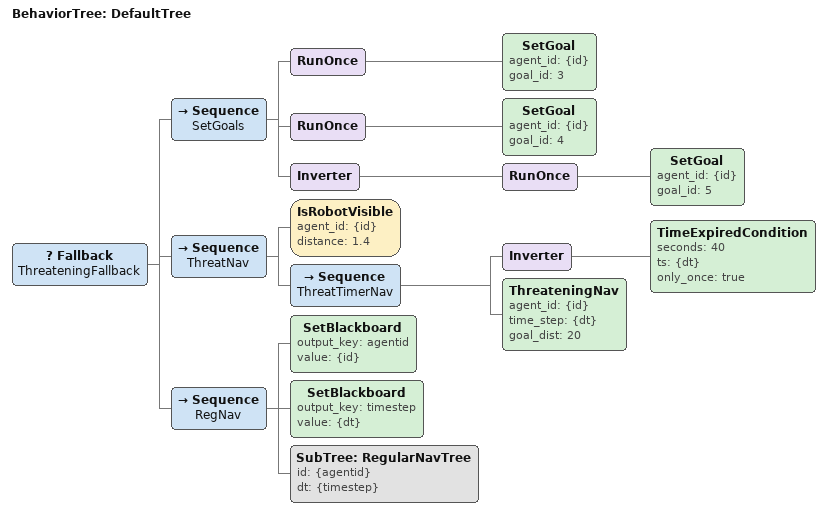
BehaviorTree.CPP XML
<?xml version="1.0" encoding="UTF-8"?>
<root main_tree_to_execute="DefaultTree" BTCPP_format="4">

<include path="BTRegularNav.xml" />

<BehaviorTree ID="DefaultTree">
  <Fallback name="ThreateningFallback">
    <!-- Goal setting Sequence -->
    <Sequence name="SetGoals">
        <RunOnce>
          <SetGoal agent_id="{id}" goal_id="3"/>
        </RunOnce>
        <RunOnce>
          <SetGoal agent_id="{id}" goal_id="4"/>
        </RunOnce>
        <Inverter>
          <RunOnce>
            <SetGoal agent_id="{id}" goal_id="5"/>
          </RunOnce>
        </Inverter>

    </Sequence>
    <Sequence name="ThreatNav">
      <IsRobotVisible agent_id="{id}" distance="1.4"/>
      <Sequence name="ThreatTimerNav">
        <Inverter>
          <TimeExpiredCondition seconds="40" ts="{dt}" only_once="true"/>
        </Inverter>
        <ThreateningNav agent_id="{id}" time_step="{dt}" goal_dist="20"/>
      </Sequence>
    </Sequence>
    <Sequence name="RegNav">
      <SetBlackboard output_key="agentid" value="{id}"/>
      <SetBlackboard output_key="timestep" value="{dt}"/>
      <SubTree ID="RegularNavTree" id="{agentid}" dt="{timestep}"/>
    </Sequence>
  </Fallback>
</BehaviorTree>

</root>
